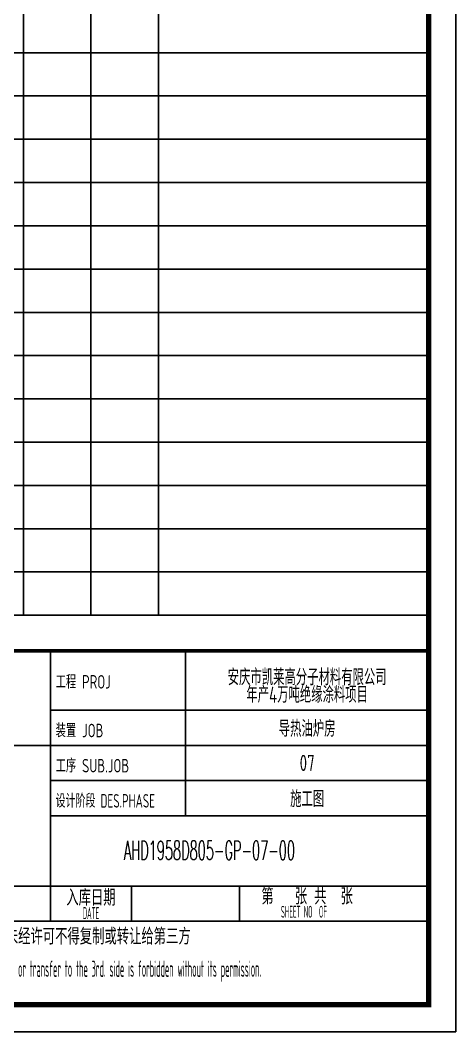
# Model space of a CAD drawing. Extents: x 4832557 to 10196674, y -611561 to -321783.
# Drawn here: x 4845498 to 4853557, y -351483 to -332783 of the extents above; entities that cross this region are included whole.
import ezdxf
from ezdxf.enums import TextEntityAlignment as Align

# ---------------------------------------------------------------- set-up
doc = ezdxf.new("R2010")
doc.units = 0
doc.header["$LTSCALE"] = 1000
doc.header["$MEASUREMENT"] = 0
doc.layers.get('0').update_dxf_attribs({"linetype": 'CONTINUOUS'})
for name, color, linetype in [('AXIS', 3, 'CONTINUOUS'), ('DIM_SYMB', 3, 'CONTINUOUS'), ('图框', 255, 'CONTINUOUS')]:
    doc.layers.add(name, color=color, linetype=linetype)
doc.styles.add('DIM_FONT', font='SIMPLEX', dxfattribs={"width": 0.7, "bigfont": 'GBCBIG'})
doc.styles.add('sceie', font='sceie.shx', dxfattribs={"width": 0.7, "bigfont": 'sceic.shx'})
doc.styles.add('TSSD_Rein', font='Tssdeng.shx', dxfattribs={"width": 0.7, "bigfont": 'hztxt.shx'})

msp = doc.modelspace()

# ---------------------------------------------------------------- linework, layer by layer
at = {"color": 0}
for p, q in [((4845557.1, -343783.1), (4845557.1, -323783.1)), ((4848057.1, -343783.1), (4848057.1, -323783.1)), ((4846807.1, -325383.1), (4846807.1, -343783.1)), ((4835057.1, -333383.1), (4853057.1, -333383.1)), ((4835057.1, -333383.1), (4853057.1, -333383.1)), ((4835057.1, -334183.1), (4853057.1, -334183.1)), ((4835057.1, -334983.1), (4853057.1, -334983.1)), ((4835057.1, -335783.1), (4853057.1, -335783.1)), ((4835057.1, -336583.1), (4853057.1, -336583.1)), ((4835057.1, -337383.1), (4853057.1, -337383.1)), ((4835057.1, -338183.1), (4853057.1, -338183.1)), ((4835057.1, -338983.1), (4853057.1, -338983.1)), ((4835057.1, -339783.1), (4853057.1, -339783.1)), ((4835057.1, -340583.1), (4853057.1, -340583.1)), ((4835057.1, -341383.1), (4853057.1, -341383.1)), ((4835057.1, -342183.1), (4853057.1, -342183.1)), ((4835057.1, -342983.1), (4853057.1, -342983.1)), ((4835057.1, -343783.1), (4853057.1, -343783.1))]:
    msp.add_line(p, q, dxfattribs=at)
for p, q in [((4846057.1, -349439), (4846057.1, -344439)), ((4848557.1, -347489), (4848557.1, -344439)), ((4853057.1, -344439), (4853057.1, -350983.1)), ((4846057.1, -345539), (4853057.1, -345539)), ((4835057.1, -346189), (4846057.1, -346189)), ((4846057.1, -346189), (4853057.1, -346189)), ((4846057.1, -346839), (4853057.1, -346839)), ((4846057.1, -347489), (4853057.1, -347489)), ((4840557.1, -348789), (4853057.1, -348789)), ((4847557.1, -349439), (4847557.1, -348789)), ((4849557.1, -349439), (4849557.1, -348789)), ((4835057.1, -349439), (4853057.1, -349439)), ((4835057.1, -350983.1), (4853057.1, -350983.1))]:
    msp.add_line(p, q)
at = {"const_width": 70}
msp.add_lwpolyline([(4853057.1, -344439), (4835057.1, -344439)], dxfattribs=at)
at = {"layer": '图框', "color": 0}
msp.add_lwpolyline([(4832557.1, -351483.1), (4832557.1, -321783.1), (4853557.1, -321783.1), (4853557.1, -351483.1)], close=True, dxfattribs=at)
at = {"layer": '图框', "color": 0, "const_width": 100}
msp.add_lwpolyline([(4835057.1, -350983.1), (4853057.1, -350983.1), (4853057.1, -322283.1), (4835057.1, -322283.1)], close=True, dxfattribs=at)

# ---------------------------------------------------------------- texts
at = {"style": 'sceie'}
for s, width, p in [('工程 PROJ', 0.8, (4846153.9, -345139)), ('装置 JOB', 0.8, (4846153.9, -346039)), ('工序 SUB.JOB', 0.8, (4846153.9, -346689)), ('设计阶段 DES.PHASE', 0.7, (4846153.9, -347339))]:
    msp.add_text(s, height=250, dxfattribs=dict(at, width=width)).set_placement(p)
for s, height, width, p in [('入库日期', 300, 0.8, (4846807.1, -348989)), ('DATE', 220, 0.4, (4846807.1, -349289)), ('SHEET NO  OF  ', 220, 0.4, (4850807.1, -349264)), ('本文件专有权属安徽华东化工医药工程有限责任公司所有,未经许可不得复制或转让给第三方', 300, 0.8, (4844057.1, -349739)), ('The proprietary right of this document belongs to Anhui Huadong Chemical And Medical Engineering  Co.,Ltd.  and any replication or transfer to the 3rd. side is forbidden without its permission. ', 300, 0.4, (4843153.9, -350362.6))]:
    msp.add_text(s, height=height, dxfattribs=dict(at, width=width)).set_placement(p, align=Align.MIDDLE)
at = {"color": 0, "style": 'sceie', "width": 0.8}
msp.add_text('第   张 共  张', height=300, dxfattribs=at).set_placement((4850807.1, -348964), align=Align.MIDDLE)
at = {"layer": 'AXIS', "style": 'TSSD_Rein', "width": 0.7}
for s, p in [('安庆市凯莱高分子材料有限公司', (4850807.1, -344911.5)), ('年产4万吨绝缘涂料项目', (4850807.1, -345234.5)), ('导热油炉房', (4850807.1, -345864)), ('07', (4850807.1, -346514)), ('施工图', (4850807.1, -347164))]:
    msp.add_text(s, height=300, dxfattribs=at).set_placement(p, align=Align.MIDDLE)
at = {"layer": 'DIM_SYMB', "color": 7, "style": 'DIM_FONT', "width": 0.5}
msp.add_text('AHD1958D805-GP-07-00', height=350, dxfattribs=at).set_placement((4847416.9, -348303.3))

doc.saveas('drawing.dxf')
